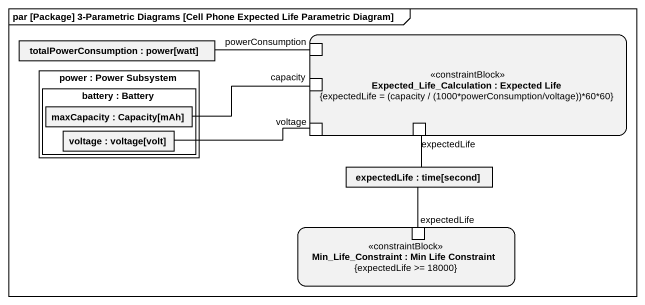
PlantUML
@startuml
mainframe par [Package] 3-Parametric Diagrams [Cell Phone Expected Life Parametric Diagram]
rectangle "totalPowerConsumption : power[watt]" as totalPowerConsumption
rectangle "Expected_Life_Calculation : Expected Life\n{expectedLife = (capacity / (1000*powerConsumption/voltage))*60*60}" as Expected_Life_Calculation <<constraintBlock>> {
  port powerConsumption
  port capacity
  port "voltage" as voltage_2
  port expectedLife
}
rectangle "power : Power Subsystem" as power {
  rectangle "battery : Battery" as battery {
    rectangle "maxCapacity : Capacity[mAh]" as maxCapacity
    rectangle "voltage : voltage[volt]" as voltage
  }
}
rectangle "expectedLife : time[second]" as expectedLife_2
rectangle "Min_Life_Constraint : Min Life Constraint\n{expectedLife >= 18000}" as Min_Life_Constraint <<constraintBlock>> {
  port "expectedLife" as expectedLife_3
}
totalPowerConsumption -right- powerConsumption
capacity -left- maxCapacity
voltage -right- voltage_2
expectedLife_2 -up- expectedLife
expectedLife_3 -up- expectedLife_2
@enduml
